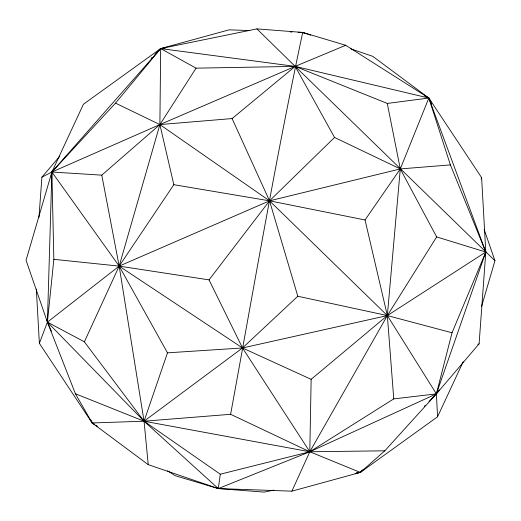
<?xml version="1.0" encoding="UTF-8"?>
<svg xmlns="http://www.w3.org/2000/svg" width="521" height="521" viewBox="0 0 521 521"><rect width="100%" height="100%" fill="white"/><g stroke="black" fill="none" stroke-linecap="round" stroke-linejoin="round"><path stroke-width="0.78" d="M249.045 30.537L229.11 29.84L160.67 48.583L159.888 124.578L173.832 184.695L119.172 266.114L84.363 341.828L144.056 421.209L218.299 488.574L264.088 492.104L273.864 490.105M350.874 48.863L372.762 56.333L428.842 98.039L481.619 177.654L485.8 252.047L387.344 315.576L311.148 379.327L309.8 451.772L291.89 491.16L218.299 488.574L175.303 475.725L167.508 470.782M430.932 101.693L428.842 98.039L345.697 45.275L302.701 32.426L256.912 28.896L160.67 48.583L83.438 104.22L51.892 172.021L47.404 322.134L39.381 343.346L92.158 422.961L148.238 464.667L218.299 488.574L219.908 488.385M38.971 217.329L41.901 177.173L59.824 156.163M291.89 491.16L360.33 472.417L384.817 450.815L436.39 393.876L479.099 343.827L485.8 252.047L485.344 250.054M165.509 48.03L160.67 48.583L51.892 172.021L53.852 259.328L47.404 322.134L75.421 393.752L92.158 422.961L94.757 424.608M216.86 487.825L218.299 488.574L220.285 474.208L144.056 421.209L47.404 322.134L26.05 260.266L51.892 172.021L115.519 103.132L160.67 48.583L295.179 66.388L428.842 98.039L429.773 100.143M51.201 176.026L51.892 172.021L159.888 124.578L295.179 66.388L345.697 45.275M485.253 255.251L485.8 252.047L428.842 98.039L424.537 95.805M463.195 361.691L437.562 416.78L360.33 472.417L309.8 451.772L230.608 414.299C254.001 286.902 275.733 159.126 302.701 32.426L310.731 35.167M256.912 28.896L295.179 66.388L387.279 103.432L428.842 98.039L450.385 164.897L485.8 252.047L452.033 332.763L436.39 393.876L437.562 416.78M481.625 306.237L494.95 260.734L484.139 229.416M41.901 177.173L51.892 172.021L119.172 266.114L167.495 352.834L144.056 421.209L148.238 464.667M481.117 178.983L481.619 177.654M428.842 98.039L400.291 168.921L365.045 219.96L387.344 315.576L393.759 398.891L309.8 451.772L218.299 488.574M387.279 103.432L400.291 168.921L436.65 236.918L387.344 315.576L309.8 451.772L220.285 474.208M494.95 260.734L295.179 66.388L196.059 68.16L159.888 124.578L101.777 175.154L51.892 172.021M439.255 389.949L436.39 393.876L428.998 401.515M53.852 259.328L119.172 266.114L209.038 279.875L269.533 200.832L334.534 137.459L400.291 168.921L450.385 164.897M361.274 471.284L360.33 472.417L355.068 473.498M361.9 470.639L360.33 472.417L356.299 472.879M151.162 58.398L152.217 57.31M154.861 54.581L156.971 52.4M159.087 50.218L160.67 48.583L196.059 68.16M362.974 469.688L360.33 472.417L358.8 472.215M424.244 406.426L425.299 405.331M452.033 332.763L387.344 315.576L297.817 296.247L242.512 347.969L144.056 421.209L92.158 422.961L90.608 419.457M158.117 50.83L160.67 48.583M115.519 103.132L159.888 124.578L232.099 118.567L295.179 66.388L334.534 137.459M477.848 344.472L479.099 343.827M393.759 398.891L436.39 393.876L485.8 252.047L436.65 236.918M301.092 32.615L302.701 32.426L304.14 33.175M230.608 414.299L144.056 421.209L75.421 393.752M167.495 352.834L242.512 347.969L387.344 315.576L436.39 393.876L309.8 451.772L144.056 421.209L119.172 266.114L101.777 175.154M384.817 450.815L309.8 451.772L242.512 347.969L209.038 279.875M290.438 31.996L291.968 32.048M298.103 32.269L302.701 32.426M173.832 184.695L269.533 200.832L365.045 219.96M93.682 423.319L92.158 422.961L91.611 421.476M311.148 379.327L242.512 347.969L119.172 266.114L47.404 322.134L50.205 328.438M94.308 424.074L92.158 422.961L91.709 421.567M84.363 341.828L47.404 322.134L46.799 319.477M96.059 425.429L97.355 426.256M232.099 118.567L269.533 200.832L297.817 296.247M430.392 101.543L431.635 104.343M50.517 329.135L51.449 331.239M36.333 289.103L39.381 343.346M400.291 168.921L387.344 315.576L269.533 200.832L159.888 124.578L119.172 266.114L269.533 200.832L400.291 168.921"/></g></svg>
